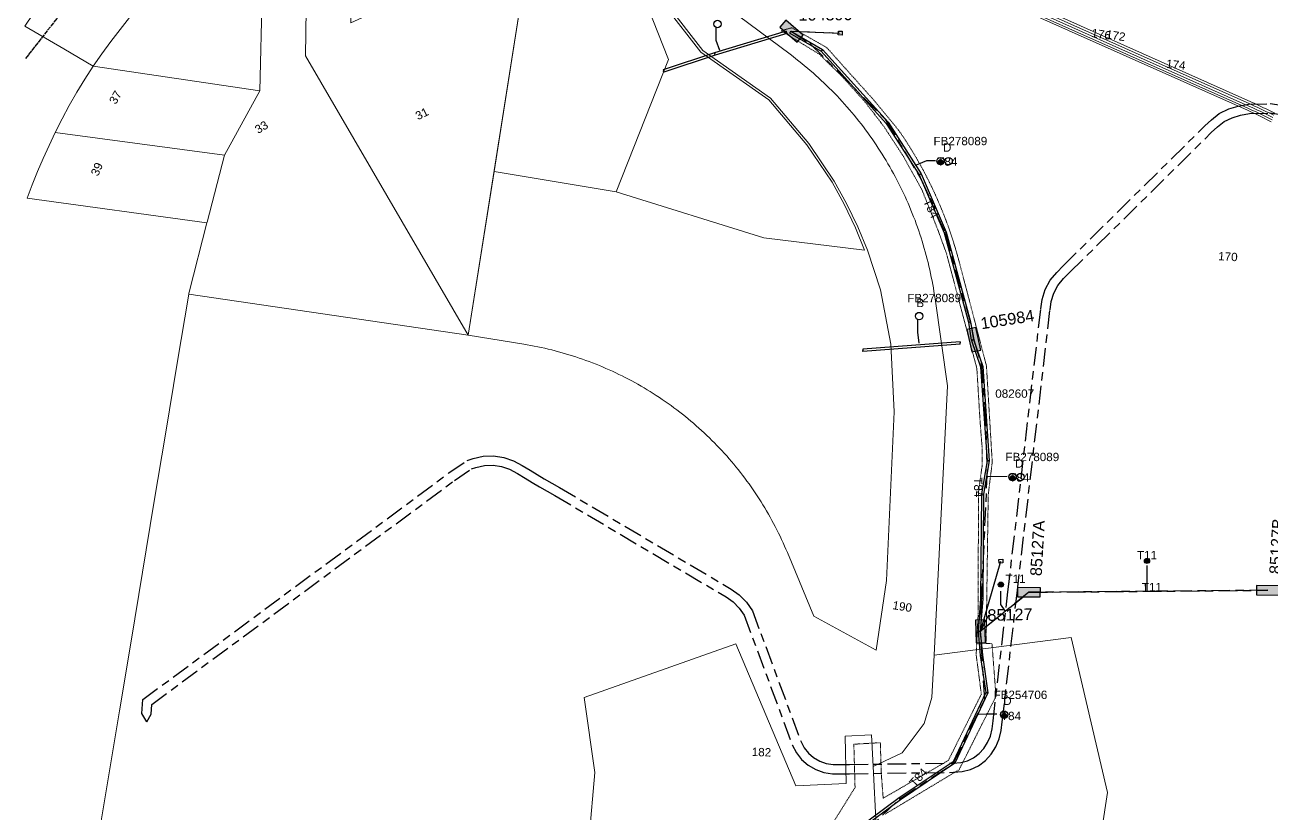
# Model space of a CAD drawing. Header units: metres. Extents: x 302407 to 305113, y 6184433 to 6187336.
# Drawn here: x 302548.1 to 302817, y 6186602.5 to 6186772.6 of the extents above; entities that cross this region are included whole.
import ezdxf
from ezdxf.enums import TextEntityAlignment as Align

# ---------------------------------------------------------------- set-up
doc = ezdxf.new("R2010")
doc.units = ezdxf.units.M
for name, pattern in [('Cable Exist OH', [1, 1, 0]), ('Cable Exist UG', [8.2, 4, -1.2, 1.8, -1.2]), ('HIDDEN', [0.375, 0.25, -0.125]), ('HIDDEN2', [0.1875, 0.125, -0.0625])]:
    doc.linetypes.add(name, pattern=pattern)
doc.layers.get('0').update_dxf_attribs({"color": 6})
for name, color, linetype, lineweight in [('Cadastre Land Parcels_SP_EXT', 7, 'Continuous', 5), ('Cadastre Other Property_SP_EXT', 9, 'HIDDEN', 5), ('Cadastre Roads_SP_EXT', 7, 'Continuous', 5)]:
    doc.layers.add(name, color=color, linetype=linetype, lineweight=lineweight)
for name, color, linetype in [('Duct_SP_EXT', 7, 'Continuous'), ('Mains_HV_MOD', 3, 'Continuous'), ('Mains_LV_EXT', 7, 'Continuous'), ('Mains_SL_EXT', 7, 'Continuous'), ('Services_SP_EXT', 7, 'Continuous'), ('SupportsUG_SP_LV_EXT', 7, 'Continuous'), ('Trench_SP_EXT', 7, 'Continuous')]:
    doc.layers.add(name, color=color, linetype=linetype)
doc.styles.add('iecARIAL', font='arial.ttf', dxfattribs={"height": 2})
doc.styles.get("Standard").update_dxf_attribs({"font": 'arial.ttf'})

# ---------------------------------------------------------------- blocks, each defined once
blk = doc.blocks.new('PILLAR_EXT')
blk.add_hatch(color=256).paths.add_polyline_path([(-2.475, 0.99), (-2.475, -0.99), (2.475, -0.99), (2.475, 0.99)])
blk.add_lwpolyline([(-2.475, -0.99), (2.475, -0.99), (2.475, 0.99), (-2.475, 0.99)], close=True)
at = {"style": 'iecARIAL', "flags": 8}
blk.add_attdef('ASSET_NUM', (1.5, 3.5), '', height=2.5, dxfattribs=at)
for tag, p, flags in [('OWNED_BY', (0, -0.2), 9), ('STATE', (0, -0.4), 9), ('SUPPORT_TYPE', (0, -0.6), 9), ('STREETNAME', (0, -1.8), 9), ('SUBURB', (0, -2), 1), ('USAGE', (0, -0.8), 9), ('LEGEND', (0, -1), 9), ('LOCATION', (0, -1.2), 9), ('NOTES', (0, -1.4), 9), ('PARENT', (0, -1.6), 9)]:
    blk.add_attdef(tag, p, '', height=0.2, dxfattribs=dict(flags=flags))
blk = doc.blocks.new('DUCT_EXT')
blk.add_circle((0, 0.8), 0.8)
at = {"flags": 1}
blk.add_attdef('Z', (0, 0), '', height=0.2, dxfattribs=at)
at = {"flags": 9}
for tag, p in [('DUCT_CODE', (0, 0)), ('XSECT_TYPE', (0, -0.2)), ('STATE', (0, -0.6)), ('FB_REFERENCE', (0, -0.4)), ('NOTES', (0, -0.8))]:
    blk.add_attdef(tag, text='', height=0.2, dxfattribs=at).set_placement(p, align=Align.MIDDLE_LEFT)
blk = doc.blocks.new('CCP_EXT')
blk.add_wipeout([(0, 0.57), (0.57, 0), (0, -0.57), (-0.57, 0)])
blk.add_lwpolyline([(-0.57, 0), (0, 0.57), (0.57, 0), (0, -0.57), (-0.57, 0)])
at = {"flags": 1}
blk.add_attdef('Z', (0, 0), '', height=0.2, dxfattribs=at)
at = {"flags": 9}
for tag, p in [('CCP_TYPE', (0, 0)), ('CONSTRUCTED_VOLTAGE', (0, -0.2)), ('OPERATING_VOLTAGE', (0, -0.6)), ('ORIENTATION', (0, -0.8)), ('OWNED_BY', (0, -1)), ('STATE', (0, -1.8)), ('NO_PHASES', (0, -0.4)), ('USAGE', (0, -1.2)), ('LEGEND', (0, -1.4)), ('LIFE_SUPPORT', (0, -1.6)), ('NOTES', (0, -2))]:
    blk.add_attdef(tag, text='', height=0.2, dxfattribs=at).set_placement(p, align=Align.MIDDLE_LEFT)
blk = doc.blocks.new('CABLE_LARGE_EXT')
h = blk.add_hatch(color=256)
edge = h.paths.add_edge_path()
edge.add_arc((0, 0.55), 0.55, 0, 360)
blk.add_circle((0, 0.55), 0.55)
at = {"flags": 1}
blk.add_attdef('Z', (0, 0), '', height=0.2, dxfattribs=at)
at = {"flags": 9}
for tag, p in [('COND_CODE', (0, 0)), ('STATE', (0, -0.4)), ('XSECT_SIZE', (0, -0.6)), ('FB_REFERENCE', (0, -0.2)), ('NOTES', (0, -0.8))]:
    blk.add_attdef(tag, text='', height=0.2, dxfattribs=at).set_placement(p, align=Align.MIDDLE_LEFT)

msp = doc.modelspace()

# ---------------------------------------------------------------- linework, layer by layer
at = {"layer": 'Cadastre Land Parcels_SP_EXT', "linetype": 'Continuous'}
for points in [[(302633.73, 6186780.13), (302618.43, 6186773.12), (302618.69, 6186810.96), (302615.54, 6186809.47), (302612.35, 6186807.88), (302609.21, 6186806.2), (302608.62, 6186765.98), (302643.78, 6186705.71), (302657.2, 6186790.9), (302649.11, 6186787.19), (302633.73, 6186780.13)], [(302643.78, 6186705.71), (302608.62, 6186765.98), (302609.21, 6186806.2), (302604.46, 6186803.41), (302599.77, 6186800.52), (302598.75, 6186758.38), (302591.16, 6186744.55), (302587.41, 6186730.1), (302587.36, 6186729.9), (302583.53, 6186714.97), (302583.46, 6186714.71), (302583.44, 6186714.55), (302643.78, 6186705.71)], [(302598.75, 6186758.38), (302599.77, 6186800.52), (302597.05, 6186798.68), (302594.39, 6186796.76), (302591.77, 6186794.78), (302589.21, 6186792.74), (302586.7, 6186790.63), (302584.24, 6186788.46), (302581.83, 6186786.23), (302579.48, 6186783.94), (302577.19, 6186781.6), (302574.95, 6186779.2), (302572.78, 6186776.74), (302570.66, 6186774.23), (302568.61, 6186771.67), (302566.62, 6186769.07), (302564.7, 6186766.41), (302562.85, 6186763.71), (302598.75, 6186758.38)], [(302598.75, 6186758.38), (302562.85, 6186763.71), (302561.04, 6186760.94), (302559.31, 6186758.14), (302557.67, 6186755.28), (302556.11, 6186752.38), (302554.63, 6186749.43), (302591.16, 6186744.55), (302598.75, 6186758.38)], [(302591.16, 6186744.55), (302554.63, 6186749.43), (302553.29, 6186746.65), (302552.02, 6186743.84), (302550.8, 6186741), (302549.65, 6186738.13), (302548.56, 6186735.23), (302587.36, 6186729.9), (302587.41, 6186730.1), (302591.16, 6186744.55)], [(302781.7, 6186606.97), (302773.86, 6186640.44), (302744.29, 6186636.61), (302743.83, 6186627.5), (302742.14, 6186621.88), (302737.42, 6186615.55), (302731.13, 6186612.6), (302732.42, 6186586.95), (302740.59, 6186524.41), (302742.07, 6186524.64), (302734.08, 6186585.21), (302756.05, 6186584.12), (302778.07, 6186583), (302781.7, 6186606.97)], [(302701.54, 6186639.05), (302668.77, 6186627.5), (302671.07, 6186611.27), (302669.83, 6186597.34), (302729.47, 6186599.66), (302731.69, 6186584.77), (302739.95, 6186521.63), (302741.09, 6186521.29), (302740.59, 6186524.41), (302732.42, 6186586.95), (302731.13, 6186612.6), (302730.79, 6186619.38), (302725.13, 6186619.1), (302725.36, 6186608.9), (302714.45, 6186608.38), (302701.54, 6186639.05)]]:
    msp.add_lwpolyline(points, close=True, dxfattribs=at)
for points in [[(302657.2, 6186790.9), (302649.34, 6186741.03), (302675.7, 6186736.59), (302686.97, 6186765.17), (302678.2, 6186787.45)], [(302678.2, 6186787.45), (302686.97, 6186765.17), (302675.7, 6186736.59), (302707.55, 6186726.67), (302729.32, 6186724.06), (302727.33, 6186728.86), (302724.91, 6186733.92), (302722.29, 6186738.7), (302716.85, 6186746.76), (302708.63, 6186756.45), (302693.98, 6186766.75), (302686.14, 6186776.86)], [(302747.62, 6186784.55), (302812.46, 6186755.59), (302813.33, 6186755.19), (302814.19, 6186754.79), (302815.06, 6186754.39), (302815.91, 6186753.98), (302816.77, 6186753.56), (302817.62, 6186753.13)], [(302817.62, 6186753.13), (302816.77, 6186753.56), (302815.91, 6186753.98), (302815.06, 6186754.39), (302814.19, 6186754.79), (302813.33, 6186755.19), (302812.46, 6186755.59), (302747.62, 6186784.55)], [(302747.83, 6186785.02), (302812.67, 6186756.05), (302813.54, 6186755.66), (302814.41, 6186755.26), (302815.28, 6186754.85), (302816.14, 6186754.44), (302817, 6186754.01), (302817.85, 6186753.59)], [(302817.85, 6186753.59), (302817, 6186754.01), (302816.14, 6186754.44), (302815.28, 6186754.85), (302814.41, 6186755.26), (302813.54, 6186755.66), (302812.67, 6186756.05), (302747.83, 6186785.02)], [(302817.08, 6186751.76), (302816.22, 6186752.19), (302815.37, 6186752.61), (302814.51, 6186753.03), (302813.65, 6186753.43), (302812.79, 6186753.83), (302811.92, 6186754.22), (302747.1, 6186783.2)], [(302747.1, 6186783.2), (302811.92, 6186754.22), (302812.79, 6186753.83), (302813.65, 6186753.43), (302814.51, 6186753.03), (302815.37, 6186752.61), (302816.22, 6186752.19), (302817.08, 6186751.76)], [(302747.22, 6186783.63), (302812.05, 6186754.66), (302812.92, 6186754.27), (302813.79, 6186753.87), (302814.66, 6186753.46), (302815.52, 6186753.05), (302816.38, 6186752.62), (302817.24, 6186752.19)], [(302817.24, 6186752.19), (302816.38, 6186752.62), (302815.52, 6186753.05), (302814.66, 6186753.46), (302813.79, 6186753.87), (302812.92, 6186754.27), (302812.05, 6186754.66), (302747.22, 6186783.63)], [(302817.44, 6186752.64), (302816.58, 6186753.08), (302815.71, 6186753.5), (302814.85, 6186753.92), (302813.98, 6186754.33), (302813.11, 6186754.73), (302812.23, 6186755.12), (302747.39, 6186784.09)], [(302747.39, 6186784.09), (302812.23, 6186755.12), (302813.11, 6186754.73), (302813.98, 6186754.33), (302814.85, 6186753.92), (302815.71, 6186753.5), (302816.58, 6186753.08), (302817.44, 6186752.64)], [(302686.62, 6186777.11), (302694.37, 6186767.11), (302709.02, 6186756.81), (302717.29, 6186747.05), (302722.76, 6186738.95), (302725.4, 6186734.13), (302727.84, 6186729.05), (302729.93, 6186723.99), (302732.77, 6186715.48), (302734.96, 6186703.74), (302735.7, 6186689.14), (302734.07, 6186652.76), (302731.78, 6186637.7), (302718.38, 6186645.03), (302712.64, 6186658.75), (302712.33, 6186659.46), (302712.03, 6186660.17), (302711.71, 6186660.87), (302711.39, 6186661.57), (302711.06, 6186662.27), (302710.72, 6186662.97), (302710.38, 6186663.66), (302710.02, 6186664.35), (302709.67, 6186665.03), (302709.3, 6186665.71), (302708.93, 6186666.39), (302708.55, 6186667.06), (302708.16, 6186667.73), (302707.77, 6186668.4), (302707.37, 6186669.06), (302706.96, 6186669.72), (302706.54, 6186670.37), (302706.12, 6186671.02), (302705.7, 6186671.66), (302705.26, 6186672.3), (302704.82, 6186672.94), (302704.37, 6186673.57), (302703.92, 6186674.19), (302703.46, 6186674.81), (302702.99, 6186675.43), (302702.52, 6186676.04), (302702.04, 6186676.65), (302701.55, 6186677.25), (302701.06, 6186677.84), (302700.56, 6186678.44), (302700.06, 6186679.02), (302699.55, 6186679.6), (302699.03, 6186680.18), (302698.51, 6186680.75), (302697.99, 6186681.31), (302697.45, 6186681.87), (302696.91, 6186682.43), (302696.37, 6186682.97), (302695.82, 6186683.52), (302695.26, 6186684.05), (302694.7, 6186684.58), (302694.13, 6186685.11), (302693.56, 6186685.63), (302692.98, 6186686.14), (302692.4, 6186686.65), (302691.81, 6186687.15), (302691.21, 6186687.64), (302690.62, 6186688.13), (302690.01, 6186688.61), (302689.4, 6186689.09), (302688.79, 6186689.56), (302688.17, 6186690.02), (302687.55, 6186690.48), (302686.92, 6186690.93), (302686.29, 6186691.37), (302685.65, 6186691.81), (302685.01, 6186692.24), (302684.36, 6186692.67), (302683.71, 6186693.09), (302683.06, 6186693.5), (302682.4, 6186693.9), (302681.74, 6186694.3), (302681.07, 6186694.69), (302680.4, 6186695.07), (302679.72, 6186695.45), (302679.04, 6186695.82), (302678.36, 6186696.18), (302677.67, 6186696.53), (302676.98, 6186696.88), (302676.29, 6186697.22), (302675.59, 6186697.56), (302674.89, 6186697.88), (302674.19, 6186698.2), (302673.48, 6186698.52), (302672.77, 6186698.82), (302672.06, 6186699.12), (302671.34, 6186699.41), (302670.62, 6186699.69), (302669.9, 6186699.96), (302669.17, 6186700.23), (302668.45, 6186700.49), (302667.72, 6186700.74), (302666.98, 6186700.99), (302666.25, 6186701.23), (302665.51, 6186701.46), (302664.77, 6186701.68), (302664.03, 6186701.89), (302663.28, 6186702.1), (302662.53, 6186702.3), (302661.79, 6186702.49), (302661.03, 6186702.67), (302660.28, 6186702.85), (302659.53, 6186703.02), (302658.77, 6186703.18), (302658.01, 6186703.33), (302657.25, 6186703.47), (302656.49, 6186703.61), (302655.73, 6186703.74), (302643.78, 6186705.71), (302583.44, 6186714.55), (302580.96, 6186699.65), (302578.48, 6186684.72), (302575.94, 6186669.43), (302573.47, 6186654.51), (302571, 6186639.66), (302568.5, 6186624.6), (302565.99, 6186609.46), (302563.48, 6186594.35)], [(302686.14, 6186776.86), (302693.98, 6186766.75), (302708.63, 6186756.45), (302716.85, 6186746.76), (302722.29, 6186738.7), (302724.91, 6186733.92), (302727.33, 6186728.86), (302729.32, 6186724.06), (302707.55, 6186726.67), (302675.7, 6186736.59), (302649.34, 6186741.03), (302643.78, 6186705.71), (302655.73, 6186703.74), (302656.49, 6186703.61), (302657.25, 6186703.47), (302658.01, 6186703.33), (302658.77, 6186703.18), (302659.53, 6186703.02), (302660.28, 6186702.85), (302661.03, 6186702.67), (302661.79, 6186702.49), (302662.53, 6186702.3), (302663.28, 6186702.1), (302664.03, 6186701.89), (302664.77, 6186701.68), (302665.51, 6186701.46), (302666.25, 6186701.23), (302666.98, 6186700.99), (302667.72, 6186700.74), (302668.45, 6186700.49), (302669.17, 6186700.23), (302669.9, 6186699.96), (302670.62, 6186699.69), (302671.34, 6186699.41), (302672.06, 6186699.12), (302672.77, 6186698.82), (302673.48, 6186698.52), (302674.19, 6186698.2), (302674.89, 6186697.88), (302675.59, 6186697.56), (302676.29, 6186697.22), (302676.98, 6186696.88), (302677.67, 6186696.53), (302678.36, 6186696.18), (302679.04, 6186695.82), (302679.72, 6186695.45), (302680.4, 6186695.07), (302681.07, 6186694.69), (302681.74, 6186694.3), (302682.4, 6186693.9), (302683.06, 6186693.5), (302683.71, 6186693.09), (302684.36, 6186692.67), (302685.01, 6186692.24), (302685.65, 6186691.81), (302686.29, 6186691.37), (302686.92, 6186690.93), (302687.55, 6186690.48), (302688.17, 6186690.02), (302688.79, 6186689.56), (302689.4, 6186689.09), (302690.01, 6186688.61), (302690.62, 6186688.13), (302691.21, 6186687.64), (302691.81, 6186687.15), (302692.4, 6186686.65), (302692.98, 6186686.14), (302693.56, 6186685.63), (302694.13, 6186685.11), (302694.7, 6186684.58), (302695.26, 6186684.05), (302695.82, 6186683.52), (302696.37, 6186682.97), (302696.91, 6186682.43), (302697.45, 6186681.87), (302697.99, 6186681.31), (302698.51, 6186680.75), (302699.03, 6186680.18), (302699.55, 6186679.6), (302700.06, 6186679.02), (302700.56, 6186678.44), (302701.06, 6186677.84), (302701.55, 6186677.25), (302702.04, 6186676.65), (302702.52, 6186676.04), (302702.99, 6186675.43), (302703.46, 6186674.81), (302703.92, 6186674.19), (302704.37, 6186673.57), (302704.82, 6186672.94), (302705.26, 6186672.3), (302705.7, 6186671.66), (302706.12, 6186671.02), (302706.54, 6186670.37), (302706.96, 6186669.72), (302707.37, 6186669.06), (302707.77, 6186668.4), (302708.16, 6186667.73), (302708.55, 6186667.06), (302708.93, 6186666.39), (302709.3, 6186665.71), (302709.67, 6186665.03), (302710.02, 6186664.35), (302710.38, 6186663.66), (302710.72, 6186662.97), (302711.06, 6186662.27), (302711.39, 6186661.57), (302711.71, 6186660.87), (302712.03, 6186660.17), (302712.33, 6186659.46), (302712.64, 6186658.75), (302718.38, 6186645.03), (302731.78, 6186637.7), (302734.07, 6186652.76), (302735.7, 6186689.14), (302734.96, 6186703.74), (302732.77, 6186715.48), (302729.93, 6186723.99), (302727.84, 6186729.05), (302725.4, 6186734.13), (302722.76, 6186738.95), (302717.29, 6186747.05), (302709.02, 6186756.81), (302694.37, 6186767.11), (302686.62, 6186777.11)], [(302669.83, 6186597.34), (302671.07, 6186611.27), (302668.77, 6186627.5), (302701.54, 6186639.05), (302714.45, 6186608.38), (302725.36, 6186608.9), (302725.13, 6186619.1), (302730.79, 6186619.38), (302731.13, 6186612.6), (302737.42, 6186615.55), (302742.14, 6186621.88), (302743.83, 6186627.5), (302744.29, 6186636.61), (302747.18, 6186694.77), (302744.52, 6186713.5), (302744.4, 6186714.29), (302744.28, 6186715.08), (302744.15, 6186715.87), (302744.01, 6186716.65), (302743.86, 6186717.44), (302743.71, 6186718.22), (302743.55, 6186719), (302743.38, 6186719.78), (302743.2, 6186720.55), (302743.01, 6186721.33), (302742.82, 6186722.1), (302742.62, 6186722.88), (302742.41, 6186723.64), (302742.19, 6186724.41), (302741.97, 6186725.18), (302741.74, 6186725.94), (302741.5, 6186726.7), (302741.25, 6186727.46), (302740.99, 6186728.21), (302740.73, 6186728.97), (302740.46, 6186729.72), (302740.19, 6186730.47), (302739.9, 6186731.21), (302739.61, 6186731.95), (302739.31, 6186732.69), (302739, 6186733.43), (302738.69, 6186734.16), (302738.37, 6186734.89), (302738.04, 6186735.62), (302737.7, 6186736.34), (302737.36, 6186737.06), (302737.01, 6186737.78), (302736.65, 6186738.49), (302736.29, 6186739.2), (302735.91, 6186739.9), (302735.54, 6186740.6), (302735.15, 6186741.3), (302734.76, 6186742), (302734.36, 6186742.69), (302733.95, 6186743.37), (302733.54, 6186744.05), (302733.12, 6186744.73), (302732.69, 6186745.41), (302732.26, 6186746.07), (302731.82, 6186746.74), (302731.37, 6186747.4), (302730.92, 6186748.06), (302730.46, 6186748.71), (302729.99, 6186749.35), (302729.52, 6186750), (302729.04, 6186750.63), (302728.55, 6186751.27), (302728.06, 6186751.89), (302727.56, 6186752.52), (302727.06, 6186753.13), (302726.55, 6186753.75), (302726.03, 6186754.35), (302725.51, 6186754.96), (302724.98, 6186755.55), (302724.44, 6186756.14), (302723.9, 6186756.73), (302723.36, 6186757.31), (302722.81, 6186757.89), (302722.25, 6186758.46), (302721.68, 6186759.02), (302721.12, 6186759.58), (302720.54, 6186760.13), (302719.96, 6186760.68), (302719.37, 6186761.22), (302718.78, 6186761.75), (302718.19, 6186762.28), (302717.59, 6186762.81), (302716.98, 6186763.32), (302716.37, 6186763.84), (302715.75, 6186764.34), (302715.13, 6186764.84), (302714.5, 6186765.33), (302713.87, 6186765.82), (302713.23, 6186766.3), (302699.9, 6186776.26)], [(302699.9, 6186776.26), (302713.23, 6186766.3), (302713.87, 6186765.82), (302714.5, 6186765.33), (302715.13, 6186764.84), (302715.75, 6186764.34), (302716.37, 6186763.84), (302716.98, 6186763.32), (302717.59, 6186762.81), (302718.19, 6186762.28), (302718.78, 6186761.75), (302719.37, 6186761.22), (302719.96, 6186760.68), (302720.54, 6186760.13), (302721.12, 6186759.58), (302721.68, 6186759.02), (302722.25, 6186758.46), (302722.81, 6186757.89), (302723.36, 6186757.31), (302723.9, 6186756.73), (302724.44, 6186756.14), (302724.98, 6186755.55), (302725.51, 6186754.96), (302726.03, 6186754.35), (302726.55, 6186753.75), (302727.06, 6186753.13), (302727.56, 6186752.52), (302728.06, 6186751.89), (302728.55, 6186751.27), (302729.04, 6186750.63), (302729.52, 6186750), (302729.99, 6186749.35), (302730.46, 6186748.71), (302730.92, 6186748.06), (302731.37, 6186747.4), (302731.82, 6186746.74), (302732.26, 6186746.07), (302732.69, 6186745.41), (302733.12, 6186744.73), (302733.54, 6186744.05), (302733.95, 6186743.37), (302734.36, 6186742.69), (302734.76, 6186742), (302735.15, 6186741.3), (302735.54, 6186740.6), (302735.91, 6186739.9), (302736.29, 6186739.2), (302736.65, 6186738.49), (302737.01, 6186737.78), (302737.36, 6186737.06), (302737.7, 6186736.34), (302738.04, 6186735.62), (302738.37, 6186734.89), (302738.69, 6186734.16), (302739, 6186733.43), (302739.31, 6186732.69), (302739.61, 6186731.95), (302739.9, 6186731.21), (302740.19, 6186730.47), (302740.46, 6186729.72), (302740.73, 6186728.97), (302740.99, 6186728.21), (302741.25, 6186727.46), (302741.5, 6186726.7), (302741.74, 6186725.94), (302741.97, 6186725.18), (302742.19, 6186724.41), (302742.41, 6186723.64), (302742.62, 6186722.88), (302742.82, 6186722.1), (302743.01, 6186721.33), (302743.2, 6186720.55), (302743.38, 6186719.78), (302743.55, 6186719), (302743.71, 6186718.22), (302743.86, 6186717.44), (302744.01, 6186716.65), (302744.15, 6186715.87), (302744.28, 6186715.08), (302744.4, 6186714.29), (302744.52, 6186713.5), (302747.18, 6186694.77), (302744.29, 6186636.61), (302773.86, 6186640.44), (302781.7, 6186606.97), (302778.07, 6186583)]]:
    msp.add_lwpolyline(points, dxfattribs=at)
at = {"layer": 'Cadastre Roads_SP_EXT', "linetype": 'Continuous'}
msp.add_lwpolyline([(302549.84, 6186775.01), (302548.09, 6186772.4), (302556.47, 6186767.47), (302562.85, 6186763.71), (302564.7, 6186766.41), (302566.62, 6186769.07), (302568.61, 6186771.67), (302570.66, 6186774.23)], dxfattribs=at)
at = {"layer": 'Duct_SP_EXT'}
for p, q in [((302712.41, 6186771.27), (302696.92, 6186766.6)), ((302712.41, 6186771.27), (302712.48, 6186771.04)), ((302712.55, 6186770.81), (302712.48, 6186771.04)), ((302713.16, 6186770.84), (302713.28, 6186771.05)), ((302713.4, 6186771.26), (302713.28, 6186771.05)), ((302713.4, 6186771.26), (302720.25, 6186767.34)), ((302712.55, 6186770.81), (302697.06, 6186766.15)), ((302713.16, 6186770.84), (302719.95, 6186766.96)), ((302696.92, 6186766.6), (302685.82, 6186762.92)), ((302697.06, 6186766.15), (302685.97, 6186762.47)), ((302696.92, 6186766.6), (302696.99, 6186766.38)), ((302697.06, 6186766.15), (302696.99, 6186766.38)), ((302719.95, 6186766.96), (302720.1, 6186767.15)), ((302719.95, 6186766.96), (302733.98, 6186751.36)), ((302720.25, 6186767.34), (302720.1, 6186767.15)), ((302720.25, 6186767.34), (302734.37, 6186751.65)), ((302685.82, 6186762.92), (302685.89, 6186762.69)), ((302685.97, 6186762.47), (302685.89, 6186762.69)), ((302733.98, 6186751.36), (302734.18, 6186751.51)), ((302733.98, 6186751.36), (302741.07, 6186740.26)), ((302734.37, 6186751.65), (302734.18, 6186751.51)), ((302734.37, 6186751.65), (302741.49, 6186740.48)), ((302741.07, 6186740.26), (302741.28, 6186740.37)), ((302741.07, 6186740.26), (302746.45, 6186727.74)), ((302741.49, 6186740.48), (302741.28, 6186740.37)), ((302741.49, 6186740.48), (302746.91, 6186727.9)), ((302746.45, 6186727.74), (302746.68, 6186727.82)), ((302746.45, 6186727.74), (302751.7, 6186708.46)), ((302746.91, 6186727.9), (302746.68, 6186727.82)), ((302746.91, 6186727.9), (302752.17, 6186708.56)), ((302751.7, 6186708.46), (302751.93, 6186708.51)), ((302751.7, 6186708.46), (302752.34, 6186704.59)), ((302752.17, 6186708.56), (302751.93, 6186708.51)), ((302752.17, 6186708.56), (302752.81, 6186704.67)), ((302749.91, 6186704.23), (302728.9, 6186702.63)), ((302749.91, 6186704.23), (302749.93, 6186703.99)), ((302749.95, 6186703.75), (302749.93, 6186703.99)), ((302752.34, 6186704.59), (302752.58, 6186704.63)), ((302752.35, 6186704.55), (302752.58, 6186704.63)), ((302752.35, 6186704.55), (302754.33, 6186698.82)), ((302752.8, 6186704.71), (302752.58, 6186704.63)), ((302752.81, 6186704.67), (302752.58, 6186704.63)), ((302752.8, 6186704.71), (302754.81, 6186698.92)), ((302728.9, 6186702.63), (302728.92, 6186702.39)), ((302728.94, 6186702.15), (302728.92, 6186702.39)), ((302749.95, 6186703.75), (302728.94, 6186702.15)), ((302754.33, 6186698.82), (302754.57, 6186698.87)), ((302754.33, 6186698.82), (302755.73, 6186678.57)), ((302754.81, 6186698.92), (302754.57, 6186698.87)), ((302754.81, 6186698.92), (302756.21, 6186678.54)), ((302755.73, 6186678.57), (302754.51, 6186671.41)), ((302756.21, 6186678.54), (302754.99, 6186671.37)), ((302755.73, 6186678.57), (302755.97, 6186678.56)), ((302756.21, 6186678.54), (302755.97, 6186678.56)), ((302754.51, 6186671.41), (302754.35, 6186648.85)), ((302754.51, 6186671.41), (302754.75, 6186671.39)), ((302754.99, 6186671.37), (302754.75, 6186671.39)), ((302754.99, 6186671.37), (302754.83, 6186648.83)), ((302754.35, 6186648.85), (302753.79, 6186641.76)), ((302754.83, 6186648.83), (302754.27, 6186641.72)), ((302754.35, 6186648.85), (302754.59, 6186648.84)), ((302754.83, 6186648.83), (302754.59, 6186648.84)), ((302753.79, 6186641.76), (302754.03, 6186641.74)), ((302753.79, 6186641.71), (302754.03, 6186641.74)), ((302753.79, 6186641.71), (302754.28, 6186636.56)), ((302754.27, 6186641.76), (302754.03, 6186641.74)), ((302754.27, 6186641.72), (302754.03, 6186641.74)), ((302754.27, 6186641.76), (302754.75, 6186636.62)), ((302754.28, 6186636.56), (302754.52, 6186636.59)), ((302754.28, 6186636.56), (302755.44, 6186628.53)), ((302754.75, 6186636.62), (302754.52, 6186636.59)), ((302754.75, 6186636.62), (302755.93, 6186628.46)), ((302755.44, 6186628.53), (302748.42, 6186613.59)), ((302755.44, 6186628.53), (302755.69, 6186628.5)), ((302755.93, 6186628.46), (302755.69, 6186628.5)), ((302755.93, 6186628.46), (302748.8, 6186613.27)), ((302748.42, 6186613.59), (302736.8, 6186605.79)), ((302748.8, 6186613.27), (302737.07, 6186605.39)), ((302748.42, 6186613.59), (302748.61, 6186613.43)), ((302748.8, 6186613.27), (302748.61, 6186613.43)), ((302736.8, 6186605.79), (302727.79, 6186599.13)), ((302737.07, 6186605.39), (302728.22, 6186598.85)), ((302736.8, 6186605.79), (302736.93, 6186605.59)), ((302737.07, 6186605.39), (302736.93, 6186605.59))]:
    msp.add_line(p, q, dxfattribs=at)
for points in [[(302697.23, 6186772.07), (302697.23, 6186769.37), (302697.97, 6186767.2)], [(302744.58, 6186743.33), (302742.65, 6186743.32), (302740.47, 6186742.35)], [(302740.74, 6186709.03), (302740.74, 6186706.33), (302741, 6186703.94)], [(302760.1, 6186675.14), (302755.91, 6186675.11)], [(302790.21, 6186655.94), (302790.21, 6186653.29), (302790.23, 6186650.4)], [(302758.64, 6186650.45), (302758.64, 6186647.58), (302759.55, 6186646.2)], [(302757.85, 6186623.86), (302755.52, 6186623.86), (302753.93, 6186623.82)]]:
    msp.add_lwpolyline(points, dxfattribs=at)
at = {"layer": 'Mains_LV_EXT', "linetype": 'Cable Exist UG'}
for points in [[(302752.87, 6186704.68), (302754.49, 6186699.4), (302754.49, 6186699.4), (302755.29, 6186690.06), (302755.76, 6186676.68), (302754.49, 6186648.53), (302754.33, 6186641.75)], [(302754.28, 6186641.82), (302764.77, 6186650.19)], [(302764.77, 6186650.19), (302816.37, 6186650.61)], [(302730.74, 6186585.92), (302728.68, 6186589.49), (302727.39, 6186594.47), (302727.19, 6186596.42), (302736.93, 6186605.59), (302748.43, 6186613.2), (302755.25, 6186627.1), (302754.33, 6186641.75)]]:
    msp.add_lwpolyline(points, dxfattribs=at)
at = {"layer": 'Mains_SL_EXT', "linetype": 'Cable Exist OH'}
msp.add_lwpolyline([(302590.03, 6186809.89), (302569.21, 6186792.16), (302548.17, 6186765.37)], dxfattribs=at)
at = {"layer": 'Trench_SP_EXT', "linetype": 'Cable Exist UG'}
for points in [[(302764.77, 6186650.19), (302754.33, 6186641.75)], [(302816.37, 6186650.61), (302764.77, 6186650.19)], [(302754.33, 6186641.75), (302756.57, 6186646.27)]]:
    msp.add_lwpolyline(points, dxfattribs=at)

# ---------------------------------------------------------------- block references
at = {"layer": 'Duct_SP_EXT', "rotation": 271.3971810256702}
for p in [(302696.76, 6186772.82), (302740.28, 6186709.78)]:
    msp.add_blockref('DUCT_EXT', p, dxfattribs=at)
at = {"layer": 'Duct_SP_EXT'}
for name, p in [('DUCT_EXT', (302745.7, 6186742.44)), ('CABLE_LARGE_EXT', (302745.7, 6186742.44)), ('DUCT_EXT', (302747.44, 6186742.45)), ('DUCT_EXT', (302761.23, 6186674.25)), ('CABLE_LARGE_EXT', (302761.23, 6186674.25)), ('DUCT_EXT', (302762.96, 6186674.26)), ('CABLE_LARGE_EXT', (302790.26, 6186656.4)), ('CABLE_LARGE_EXT', (302758.72, 6186651.29)), ('DUCT_EXT', (302759.42, 6186622.95)), ('CABLE_LARGE_EXT', (302759.42, 6186622.95))]:
    msp.add_blockref(name, p, dxfattribs=at)
at = {"layer": 'SupportsUG_SP_LV_EXT'}
ref = msp.add_blockref('PILLAR_EXT', (302713.55, 6186771.3), dxfattribs=dict(at, rotation=319.5220936307196))
ref.add_attrib('ASSET_NUM', '104390', dxfattribs={"layer": '0', "height": 2.5, "rotation": 0.563, "style": 'iecARIAL'}).set_placement((302715.05, 6186774.8), align=Align.MIDDLE_LEFT)
ref = msp.add_blockref('PILLAR_EXT', (302752.87, 6186704.68), dxfattribs=dict(at, rotation=102.2427180569448))
ref.add_attrib('ASSET_NUM', '105984', dxfattribs={"layer": '0', "height": 2.5, "rotation": 8.8713, "style": 'iecARIAL'}).set_placement((302754.37, 6186708.18), align=Align.MIDDLE_LEFT)
ref = msp.add_blockref('PILLAR_EXT', (302764.77, 6186650.19), dxfattribs=dict(at, rotation=359.3309308083781))
ref.add_attrib('ASSET_NUM', '85127A', dxfattribs={"layer": '0', "height": 2.5, "rotation": 86.7079, "style": 'iecARIAL'}).set_placement((302766.27, 6186653.69), align=Align.MIDDLE_LEFT)
ref = msp.add_blockref('PILLAR_EXT', (302816.37, 6186650.61), dxfattribs=dict(at, rotation=359.3309308083781))
ref.add_attrib('ASSET_NUM', '85127B', dxfattribs={"layer": '0', "height": 2.5, "rotation": 86.672, "style": 'iecARIAL'}).set_placement((302817.87, 6186654.11), align=Align.MIDDLE_LEFT)
ref = msp.add_blockref('PILLAR_EXT', (302754.33, 6186641.75), dxfattribs=dict(at, rotation=271.6418683752016))
ref.add_attrib('ASSET_NUM', '85127', dxfattribs={"layer": '0', "height": 2.5, "rotation": 1.2658, "style": 'iecARIAL'}).set_placement((302755.83, 6186645.25), align=Align.MIDDLE_LEFT)

# ---------------------------------------------------------------- texts
at = {"layer": 'Cadastre Land Parcels_SP_EXT'}
for s, rotation, p in [('176', 351.0274, (302778.17, 6186770.07)), ('172', 350.8377, (302781.3, 6186769.79)), ('174', 353.3569, (302794.3, 6186763.41)), ('37', 60.0488, (302567.69, 6186755.35)), ('31', 26.2509, (302632.91, 6186752.05)), ('33', 31.5414, (302598.41, 6186749.08)), ('39', 66.7179, (302563.88, 6186739.87)), ('170', 356.58, (302805.58, 6186721.87)), ('190', 351.0274, (302735.23, 6186646.56)), ('182', 358.2838, (302704.93, 6186614.85))]:
    msp.add_text(s, height=1.8, rotation=rotation, dxfattribs=at).set_placement(p)
at = {"layer": 'Cadastre Other Property_SP_EXT'}
msp.add_text('082607', height=1.8, dxfattribs=at).set_placement((302757.51, 6186692.17))
at = {"layer": 'Duct_SP_EXT'}
for s, p in [('FB278089', (302744.18, 6186746.68)), ('D', (302746.23, 6186745.28)), ('T84', (302745, 6186742.24)), ('FB278089', (302738.53, 6186712.8)), ('B', (302740.48, 6186711.73)), ('FB278089', (302759.71, 6186678.49)), ('D', (302761.76, 6186677.09)), ('T84', (302760.53, 6186674.05)), ('T11', (302788.1, 6186657.31)), ('T11', (302759.73, 6186652.2)), ('FB254706', (302757.14, 6186627.15)), ('D', (302759.22, 6186625.84)), ('T84', (302758.74, 6186622.59))]:
    msp.add_text(s, height=1.8, dxfattribs=at).set_placement(p)
at = {"layer": 'Mains_LV_EXT'}
for s, rotation, p in [('T84', 295.8643, (302741.9, 6186734.59)), ('T84', 271.0397, (302752.9, 6186674.98)), ('T11', 0.4641, (302789.15, 6186650.39)), ('T84', 47.4397, (302740.12, 6186608.02))]:
    msp.add_text(s, height=1.8, rotation=rotation, dxfattribs=at).set_placement(p)

# ---------------------------------------------------------------- next in the draw order: block references
at = {"layer": 'Services_SP_EXT'}
for p, rotation in [((302724.06, 6186770.88), 222.0000001030238), ((302758.73, 6186656.9), 47.88226484892389)]:
    msp.add_blockref('CCP_EXT', p, dxfattribs=dict(at, rotation=rotation))

# ---------------------------------------------------------------- next in the draw order: linework, layer by layer
at = {"layer": 'Cadastre Other Property_SP_EXT', "linetype": 'HIDDEN2'}
msp.add_lwpolyline([(302733.78, 6186602.32), (302749.71, 6186611.89), (302757.67, 6186627.72), (302756.8, 6186639.12), (302755.54, 6186639.1), (302755.99, 6186671.2), (302756.86, 6186678.27), (302755.61, 6186699.08), (302749.78, 6186721.31), (302749.78, 6186721.31, 0.086594), (302736.95, 6186749.52), (302736.95, 6186749.52), (302731.61, 6186756.06), (302721.14, 6186767.76), (302713.59, 6186772.03), (302711.28, 6186771.39), (302719.56, 6186766.31), (302724.7, 6186761.27), (302729.49, 6186755.92), (302733.45, 6186750.76), (302737.69, 6186744.26), (302741.7, 6186737.03), (302745.16, 6186728.32), (302747, 6186723.25), (302753.54, 6186698.5), (302754.24, 6186686.98), (302754.65, 6186681.68), (302754.65, 6186677.35), (302753.89, 6186671.78), (302753.87, 6186666.01), (302753.82, 6186645.55), (302753.39, 6186636.69), (302754.51, 6186628.19), (302747.39, 6186613.89), (302733.32, 6186605.73), (302732.9, 6186611.13), (302732.71, 6186617.72), (302726.99, 6186617.39), (302727.25, 6186608.04), (302721.6, 6186598.99)], format="xyb", dxfattribs=at)
at = {"layer": 'Mains_HV_MOD', "linetype": 'Cable Exist UG'}
for points in [[(302574.41, 6186622.22), (302573.33, 6186624.03), (302573.33, 6186624.03), (302573.51, 6186627.01), (302639.61, 6186675.93), (302643.53, 6186678.62), (302644.86, 6186679.07), (302647.02, 6186679.58), (302649.25, 6186679.61), (302651.44, 6186679.31), (302653.52, 6186678.57), (302655.39, 6186677.54), (302657.1, 6186676.54), (302658.63, 6186675.57), (302660.17, 6186674.65), (302661.8, 6186673.72), (302663.45, 6186672.79), (302700.54, 6186650.86), (302702.25, 6186649.65), (302703.82, 6186648.05), (302705.12, 6186646.15), (302715.54, 6186618.04), (302716.29, 6186616.61), (302717.17, 6186615.49), (302718.31, 6186614.51), (302719.63, 6186613.74), (302721.03, 6186613.23), (302722.51, 6186613.02), (302726.05, 6186613.01), (302748.44, 6186613.33), (302750.06, 6186613.45), (302751.5, 6186613.83), (302752.82, 6186614.46), (302754.03, 6186615.36), (302755.04, 6186616.43), (302755.83, 6186617.73), (302756.47, 6186619.15), (302756.82, 6186620.69), (302757.04, 6186622.46), (302760.24, 6186650.25), (302767.35, 6186711.39), (302767.63, 6186713.41), (302768.29, 6186715.55), (302769.38, 6186717.52), (302770.77, 6186719.22), (302772.15, 6186720.61), (302802.73, 6186750.83), (302804.15, 6186752.19), (302805.85, 6186753.51), (302807.9, 6186754.5), (302809.95, 6186755.1), (302812.16, 6186755.51), (302816.83, 6186755.65), (302820.15, 6186755.21)], [(302574.41, 6186622.22), (302575.33, 6186623.91), (302575.45, 6186625.96), (302640.77, 6186674.3), (302644.44, 6186676.82), (302645.41, 6186677.15), (302647.27, 6186677.58), (302649.13, 6186677.61), (302650.96, 6186677.35), (302652.69, 6186676.74), (302654.4, 6186675.8), (302656.06, 6186674.83), (302657.58, 6186673.86), (302659.16, 6186672.92), (302660.82, 6186671.98), (302662.45, 6186671.06), (302699.45, 6186649.18), (302700.95, 6186648.12), (302702.27, 6186646.78), (302703.33, 6186645.23), (302713.71, 6186617.23), (302714.61, 6186615.53), (302715.72, 6186614.1), (302717.14, 6186612.88), (302718.77, 6186611.92), (302720.54, 6186611.28), (302722.37, 6186611.02), (302726.06, 6186611.01), (302748.53, 6186611.33), (302750.39, 6186611.47), (302752.19, 6186611.94), (302753.86, 6186612.74), (302755.37, 6186613.86), (302756.63, 6186615.21), (302757.61, 6186616.79), (302758.38, 6186618.52), (302758.79, 6186620.35), (302759.02, 6186622.22), (302762.22, 6186650.02), (302769.33, 6186711.14), (302769.59, 6186712.97), (302770.14, 6186714.76), (302771.04, 6186716.4), (302772.26, 6186717.88), (302773.56, 6186719.19), (302804.13, 6186749.4), (302805.46, 6186750.68), (302806.91, 6186751.8), (302808.62, 6186752.62), (302810.42, 6186753.15), (302812.37, 6186753.51), (302812.37, 6186753.51), (302816.73, 6186753.64), (302819.74, 6186753.25)]]:
    msp.add_lwpolyline(points, dxfattribs=at)
at = {"layer": 'Mains_LV_EXT', "linetype": 'Cable Exist UG'}
msp.add_lwpolyline([(302713.44, 6186771.3), (302717.52, 6186768.63), (302717.52, 6186768.63), (302733.77, 6186752.3), (302741.52, 6186739.31), (302746.68, 6186727.73), (302752.21, 6186708.15), (302752.87, 6186704.68)], dxfattribs=at)
at = {"layer": 'Services_SP_EXT'}
for points in [[(302713.44, 6186771.3), (302724.06, 6186770.88)], [(302754.33, 6186641.75), (302758.73, 6186656.9)]]:
    msp.add_lwpolyline(points, dxfattribs=at)
at = {"layer": 'Trench_SP_EXT', "linetype": 'Cable Exist UG'}
msp.add_lwpolyline([(302713.44, 6186771.3), (302722.57, 6186770.95)], dxfattribs=at)

doc.saveas('drawing.dxf')
